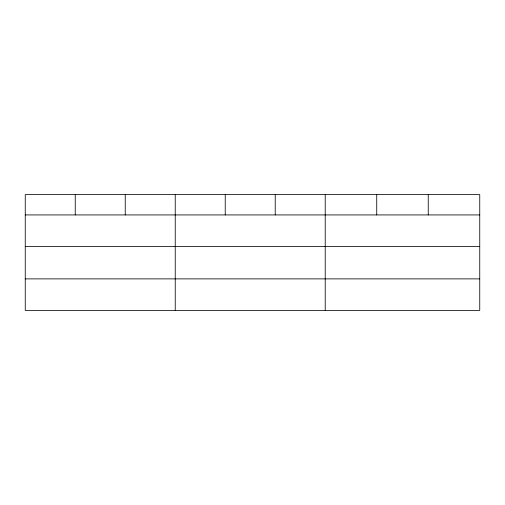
<?xml version="1.0" encoding="UTF-8"?>
<svg xmlns="http://www.w3.org/2000/svg" width="505" height="505" viewBox="0 0 505 505"><rect width="100%" height="100%" fill="white"/><g stroke="black" fill="none" stroke-linecap="round" stroke-linejoin="round"><path stroke-width="0.76" d="M479.75 246.427L479.75 194.614L25.25 194.614L25.25 310.386L479.75 310.386L479.75 246.427L25.25 246.427M25.25 214.928L479.75 214.928M25.25 278.88L479.75 278.88M428.24 194.614L428.24 214.928M376.73 194.614L376.73 214.928M325.22 194.614L325.22 310.386M275.225 194.614L275.225 214.928M225.23 194.614L225.23 214.928M175.235 194.614L175.235 310.386M125.24 194.614L125.24 214.928M75.245 194.614L75.245 214.928"/></g></svg>
